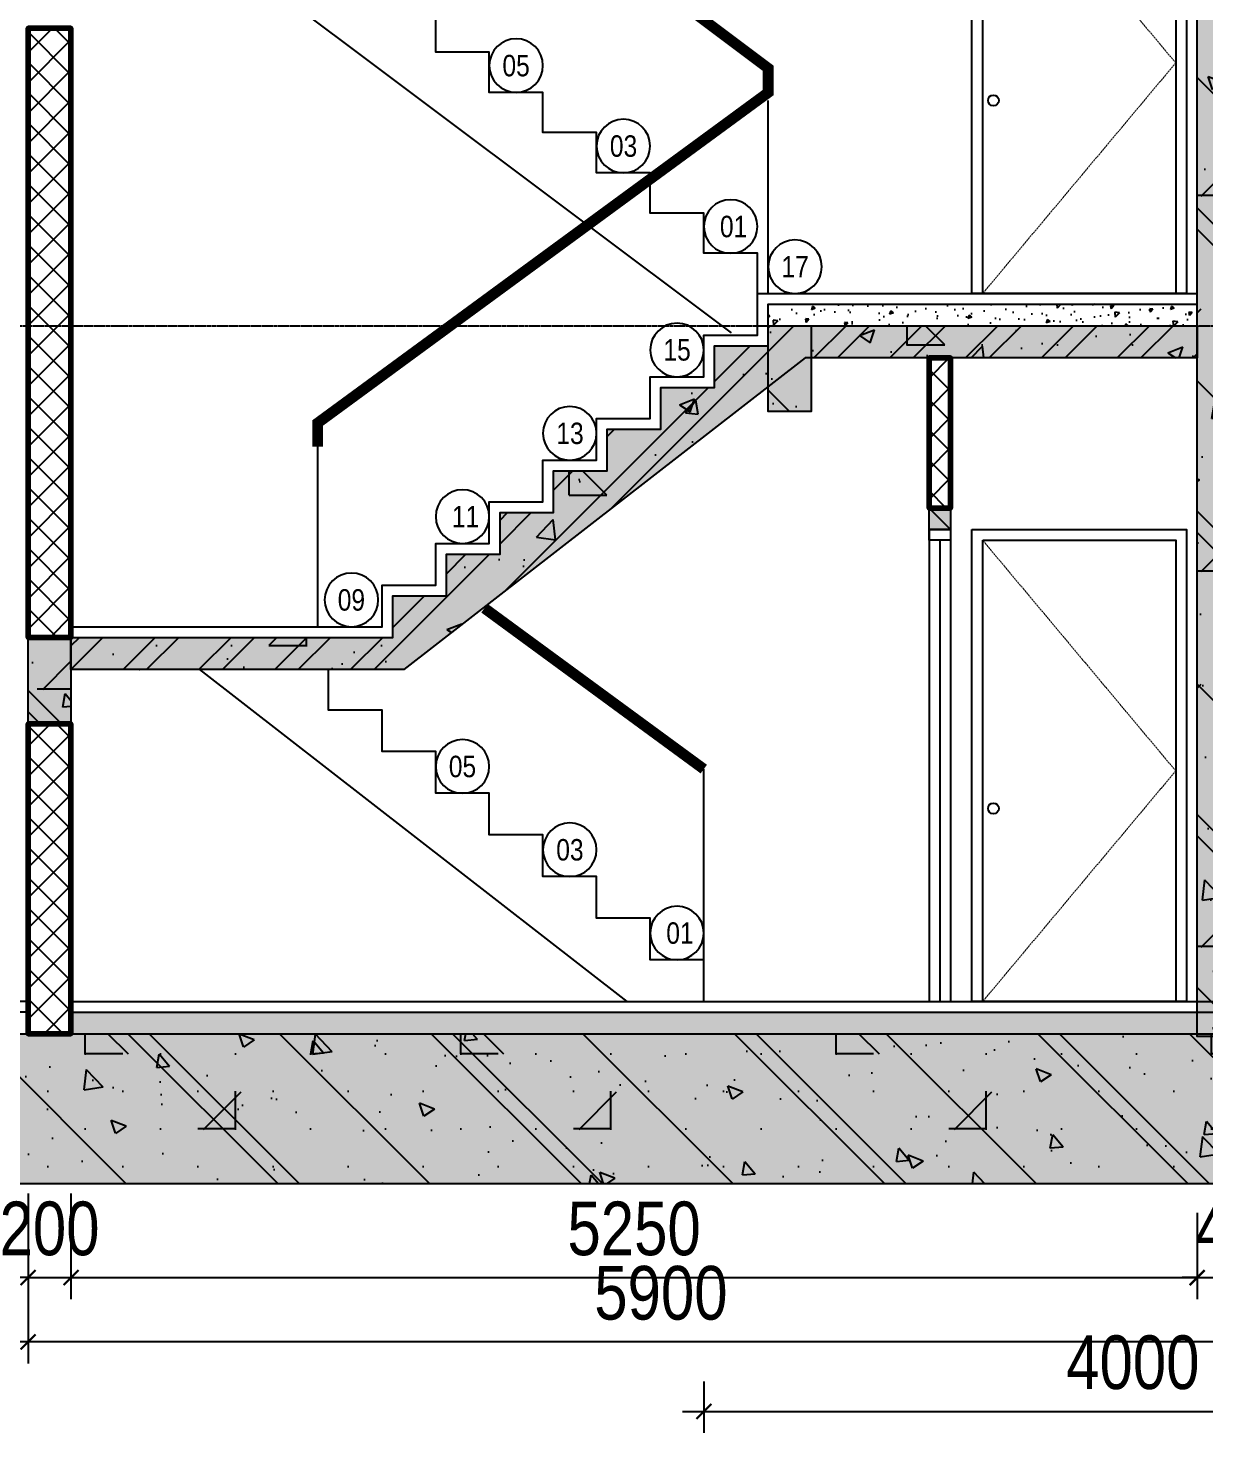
# Model space of a CAD drawing. Header units: millimetres. Extents: x 379264 to 1158416, y -283062 to 356890.
# Drawn here: x 709416 to 712159, y -65608 to -62334 of the extents above; entities that cross this region are included whole.
import ezdxf
from ezdxf.enums import TextEntityAlignment as Align

# ---------------------------------------------------------------- set-up
doc = ezdxf.new("R2010")
doc.units = ezdxf.units.MM
doc.linetypes.add('BLOCK A - CHI TIET THANG 2$0$Center101', pattern=[13, 10, -1, 1, -1])
doc.linetypes.add('BLOCK A - CHI TIET THANG 2$0$Hidden21', pattern=[3, 2, -1])
for name, color, linetype in [('11PM. DIM', 2, 'Continuous'), ('BLOCK A - CHI TIET THANG 2$0$Basement Grid Line', 250, 'BLOCK A - CHI TIET THANG 2$0$Center101'), ('BLOCK A - CHI TIET THANG 2$0$Concrete Hatch', 218, 'Continuous'), ('BLOCK A - CHI TIET THANG 2$0$Concrete Line', 6, 'Continuous'), ('BLOCK A - CHI TIET THANG 2$0$Concrete Solid', 216, 'Continuous'), ('BLOCK A - CHI TIET THANG 2$0$Cua di MB', 20, 'Continuous'), ('BLOCK A - CHI TIET THANG 2$0$Hatch vat lieu', 252, 'Continuous'), ('BLOCK A - CHI TIET THANG 2$0$Lat san', 5, 'Continuous'), ('BLOCK A - CHI TIET THANG 2$0$Net cat Tuong', 4, 'Continuous'), ('BLOCK A - CHI TIET THANG 2$0$Number Step', 94, 'Continuous'), ('BLOCK A - CHI TIET THANG 2$0$Wall Hatch', 134, 'Continuous')]:
    doc.layers.add(name, color=color, linetype=linetype)
for name, color, linetype, lineweight in [('BLOCK A - CHI TIET THANG 2$0$Basement CH', 252, 'BLOCK A - CHI TIET THANG 2$0$Hidden21', 9), ('BLOCK A - CHI TIET THANG 2$0$NET THAY', 2, 'Continuous', 25), ('BLOCK A - CHI TIET THANG 2$0$Wall Line', 4, 'Continuous', 70)]:
    doc.layers.add(name, color=color, linetype=linetype, lineweight=lineweight)
doc.styles.add('[PMDC2013]STYLE', font='arial.ttf', dxfattribs={"width": 0.8})
doc.styles.add('BLOCK A - CHI TIET THANG 2$0$VNI-HelveCB', font='VHELVCB_0.TTF')
doc.dimstyles.new('BLOCK A - CHI TIET THANG 1$0$Dim 50 (A1-A2)', dxfattribs={"dimscale": 50, "dimtxt": 2.5, "dimasz": 0.7, "dimexe": 1, "dimexo": 1, "dimgap": 1, "dimtad": 1, "dimdec": 0, "dimzin": 12, "dimdsep": 46, "dimtxsty": '[PMDC2013]STYLE', "dimblk": 'ARCHTICK', "dimcen": 0, "dimdle": 1, "dimclrd": 2, "dimclre": 2, "dimclrt": 4, "dimadec": 0, "dimazin": 0, "dimtfac": 1, "dimtdec": 0, "dimtix": 1, "dimtmove": 2, "dimatfit": 3, "dimldrblk": 'ARCHTICK', "dimfxl": 1, "dimtolj": 1, "dimtzin": 0, "dimarcsym": 0})

# ---------------------------------------------------------------- blocks, each defined once
blk = doc.blocks.new('*U1686')
at = {"layer": 'BLOCK A - CHI TIET THANG 2$0$Concrete Hatch'}
h = blk.add_hatch(dxfattribs=at)
h.set_pattern_fill('CONCRETE', color=256, scale=100, style=0, pattern_type=2)
h.set_pattern_definition([(45, (-300, 7199.999999999999), (-353.5533905932737, 353.5533905932738), []), (45, (-300, 7299.999999999999), (-707.1067811865474, 707.1067811865476), []), (49.99999999999999, (-300, 7199.999999999999), (717.2601826007534, -62.75213498259511), [75, -825]), (355, (-300, 7199.999999999999), (-138.751333613, 752.1921337000118), [60, -660]), (100.4514, (-240.22832, 7194.770660000001), (578.5093817140216, 689.4395420609536), [63.74019000000001, -701.142112]), (46.18420000000001, (-300, 7399.999999999999), (1067.241048625644, -165.5190143290181), [112.5, -1237.5]), (96.6356, (-211.063255, 7386.206692999999), (934.6627055487033, 974.1178709004417), [95.610288, -1051.713]), (351.1842, (-300, 7399.999999999999), (934.6619451336272, 974.1186009253246), [90, -990]), (21, (-200, 7349.999999999999), (596.9070521184617, -402.6188906653388), [75, -825]), (326.0000000000001, (-200, 7349.999999999999), (243.3153319215817, 725.150045046853), [60, -660]), (71.4514, (-150.257767, 7316.448393999998), (840.22262858149, 322.5304967099524), [63.74019000000001, -701.142112]), (37.50000000000001, (-300, 7199.999999999999), (12.15985531729067, 332.8938538313115), [0, -652, 0, -670, 0, -662.5]), (7.499999999999999, (-300, 7199.999999999999), (263.0695374421486, 394.4117118823602), [0, -382, 0, -637, 0, -252.5]), (327.5, (-523, 7199.999999999999), (533.8224361724091, -22.5548717343798), [0, -250, 0, -780, 0, -1035]), (317.5, (-623, 7199.999999999999), (583.1861693423863, 100.1049823323176), [0, -325, 0, -518, 0, -735]), (0, (50, 7549.999999999999), (0, 1750), [175, -1575]), (0, (575, 7899.999999999999), (0, 1750), [175, -1575]), (0, (225, 8600), (0, 1750), [175, -700, 175, -700]), (90, (50, 7549.999999999999), (-1750, 1.071565949253934e-13), [175, -1575]), (90, (225, 8600), (-1750, 1.071565949253934e-13), [175, -1575]), (90, (750, 7899.999999999999), (-1750, 1.071565949253934e-13), [175, -1575]), (90, (1100, 8425), (-1750, 1.071565949253934e-13), [175, -1575]), (135, (225, 7549.999999999999), (-1750.03271489421, 1.77635683940025e-13), [247.52, -2227.4]), (135, (400, 8600), (-1750.03271489421, 1.77635683940025e-13), [247.52, -2227.4]), (45, (575, 7899.999999999999), (1.77635683940025e-13, 1750.03271489421), [247.52, -494.97, 247.52, -1484.91]), (0, (-650, 7199.999999999999), (175, 175), [-350, 0])])
h.paths.add_polyline_path([(-350, 7299.999999999999), (-350, -49.99999999999989), (100, -50), (100, 7299.999999999999)])
at = {"layer": 'BLOCK A - CHI TIET THANG 2$0$Concrete Solid'}
blk.add_hatch(color=256, dxfattribs=at).paths.add_polyline_path([(-350, 7299.999999999999), (-350, -49.99999999999989), (100, -50), (100, 7299.999999999999)])
at = {"layer": 'BLOCK A - CHI TIET THANG 2$0$Concrete Line'}
blk.add_lwpolyline([(-350, 7299.999999999999), (-350, -49.99999999999989), (100, -50), (100, 7299.999999999999)], close=True, dxfattribs=at)
blk = doc.blocks.new('BLOCK A - CHI TIET THANG 2$0$Number Step')
at = {"color": 0, "linetype": 'ByBlock'}
blk.add_circle((0, 0), 2.5, dxfattribs=at)
at = {"color": 0, "linetype": 'ByBlock', "lineweight": -2, "style": 'BLOCK A - CHI TIET THANG 2$0$VNI-HelveCB'}
blk.add_attdef('TEXT', text='', height=2, dxfattribs=at).set_placement((0, 0), align=Align.MIDDLE)
blk = doc.blocks.new('*U1683')
at = {"layer": 'BLOCK A - CHI TIET THANG 2$0$Wall Hatch'}
h = blk.add_hatch(dxfattribs=at)
h.set_pattern_fill('LINE10', color=256, scale=100, angle=45, style=0, pattern_type=2)
h.set_pattern_definition([(45, (6150, -2495), (-70.71067811865474, 70.71067811865476), [])])
h.paths.add_polyline_path([(7.968774738391371e-13, -1445), (0, 0), (-200, -1.725144974295881e-14), (-199.9999999999992, -1445)])
at = {"layer": 'BLOCK A - CHI TIET THANG 2$0$Wall Line'}
blk.add_lwpolyline([(7.968774738391371e-13, -1445), (0, 0), (-200, -1.725144974295881e-14), (-199.9999999999992, -1445)], close=True, dxfattribs=at)
blk = doc.blocks.new('*U1679')
at = {"layer": 'BLOCK A - CHI TIET THANG 2$0$Concrete Hatch'}
h = blk.add_hatch(dxfattribs=at)
h.set_pattern_fill('CONCRETE', color=256, scale=100, style=0, pattern_type=2)
h.set_pattern_definition([(45, (-150, -349.9999999999998), (-353.5533905932737, 353.5533905932738), []), (45, (-150, -249.9999999999998), (-707.1067811865474, 707.1067811865476), []), (49.99999999999999, (-150, -349.9999999999998), (717.2601826007534, -62.75213498259511), [75, -825]), (355, (-150, -349.9999999999998), (-138.751333613, 752.1921337000118), [60, -660]), (100.4514, (-90.22832, -355.2293399999998), (578.5093817140216, 689.4395420609536), [63.74019000000001, -701.142112]), (46.18420000000001, (-150, -149.9999999999998), (1067.241048625644, -165.5190143290181), [112.5, -1237.5]), (96.6356, (-61.063255, -163.7933069999998), (934.6627055487033, 974.1178709004417), [95.610288, -1051.713]), (351.1842, (-150, -149.9999999999998), (934.6619451336272, 974.1186009253246), [90, -990]), (21, (-50, -199.9999999999998), (596.9070521184617, -402.6188906653388), [75, -825]), (326.0000000000001, (-50, -199.9999999999998), (243.3153319215817, 725.150045046853), [60, -660]), (71.4514, (-0.2577670000000012, -233.5516059999998), (840.22262858149, 322.5304967099524), [63.74019000000001, -701.142112]), (37.50000000000001, (-150, -349.9999999999998), (12.15985531729067, 332.8938538313115), [0, -652, 0, -670, 0, -662.5]), (7.499999999999999, (-150, -349.9999999999998), (263.0695374421486, 394.4117118823602), [0, -382, 0, -637, 0, -252.5]), (327.5, (-373, -349.9999999999998), (533.8224361724091, -22.5548717343798), [0, -250, 0, -780, 0, -1035]), (317.5, (-473, -349.9999999999998), (583.1861693423863, 100.1049823323176), [0, -325, 0, -518, 0, -735]), (0, (200, 1.70530256582424e-13), (0, 1750), [175, -1575]), (0, (725, 350.0000000000002), (0, 1750), [175, -1575]), (0, (375, 1050), (0, 1750), [175, -700, 175, -700]), (90, (200, 1.70530256582424e-13), (-1750, 1.071565949253934e-13), [175, -1575]), (90, (375, 1050), (-1750, 1.071565949253934e-13), [175, -1575]), (90, (900, 350.0000000000002), (-1750, 1.071565949253934e-13), [175, -1575]), (90, (1250, 875), (-1750, 1.071565949253934e-13), [175, -1575]), (135, (375, 1.70530256582424e-13), (-1750.03271489421, 1.77635683940025e-13), [247.52, -2227.4]), (135, (550, 1050), (-1750.03271489421, 1.77635683940025e-13), [247.52, -2227.4]), (45, (725, 350.0000000000002), (1.77635683940025e-13, 1750.03271489421), [247.52, -494.97, 247.52, -1484.91]), (0, (-500, -349.9999999999998), (175, 175), [-350, 0])])
h.paths.add_polyline_path([(-150, 50), (-150, -349.9999999999998), (50, -349.9999999999999), (50, 50)])
at = {"layer": 'BLOCK A - CHI TIET THANG 2$0$Concrete Solid'}
blk.add_hatch(color=256, dxfattribs=at).paths.add_polyline_path([(-150, 50), (-150, -349.9999999999998), (50, -349.9999999999999), (50, 50)])
at = {"layer": 'BLOCK A - CHI TIET THANG 2$0$Concrete Line'}
blk.add_lwpolyline([(-150, 50), (-150, -349.9999999999998), (50, -349.9999999999999), (50, 50)], close=True, dxfattribs=at)
blk = doc.blocks.new('BLOCK A - CHI TIET THANG 2$0$Concrete')
at = {"layer": 'BLOCK A - CHI TIET THANG 2$0$Concrete Hatch'}
h = blk.add_hatch(dxfattribs=at)
h.set_pattern_fill('CONCRETE', color=256, scale=100, style=0, pattern_type=2)
h.set_pattern_definition([(45, (-50, -49.99999999999989), (-353.5533905932737, 353.5533905932738), []), (45, (-50, 50.00000000000011), (-707.1067811865474, 707.1067811865476), []), (50, (-50, -49.99999999999989), (717.2601826007534, -62.75213498259511), [75, -825]), (355, (-50, -49.99999999999989), (-138.751333613, 752.1921337000118), [60, -660]), (100.4514, (9.771680000000003, -55.22933999999989), (578.5093817140216, 689.4395420609536), [63.74019000000001, -701.142112]), (46.18420000000001, (-50, 150.0000000000001), (1067.241048625644, -165.5190143290181), [112.5, -1237.5]), (96.6356, (38.936745, 136.2066930000001), (934.6627055487033, 974.1178709004417), [95.610288, -1051.713]), (351.1842, (-50, 150.0000000000001), (934.6619451336272, 974.1186009253246), [90, -990]), (21, (50, 100.0000000000001), (596.9070521184617, -402.6188906653388), [75, -825]), (326.0000000000001, (50, 100.0000000000001), (243.3153319215817, 725.150045046853), [60, -660]), (71.4514, (99.742233, 66.4483940000001), (840.22262858149, 322.5304967099524), [63.74019000000001, -701.142112]), (37.50000000000001, (-50, -49.99999999999989), (12.15985531729067, 332.8938538313115), [0, -652, 0, -670, 0, -662.5]), (7.499999999999999, (-50, -49.99999999999989), (263.0695374421486, 394.4117118823602), [0, -382, 0, -637, 0, -252.5]), (327.5, (-273, -49.99999999999989), (533.8224361724091, -22.5548717343798), [0, -250, 0, -780, 0, -1035]), (317.5, (-373, -49.99999999999989), (583.1861693423863, 100.1049823323176), [0, -325, 0, -518, 0, -735]), (0, (300, 300.0000000000001), (0, 1750), [175, -1575]), (0, (825, 650.0000000000001), (0, 1750), [175, -1575]), (0, (475, 1350), (0, 1750), [175, -700, 175, -700]), (90, (300, 300.0000000000001), (-1750, 1.071565949253934e-13), [175, -1575]), (90, (475, 1350), (-1750, 1.071565949253934e-13), [175, -1575]), (90, (1000, 650.0000000000001), (-1750, 1.071565949253934e-13), [175, -1575]), (90, (1350, 1175), (-1750, 1.071565949253934e-13), [175, -1575]), (135, (475, 300.0000000000001), (-1750.03271489421, 1.77635683940025e-13), [247.52, -2227.4]), (135, (650, 1350), (-1750.03271489421, 1.77635683940025e-13), [247.52, -2227.4]), (45, (825, 650.0000000000001), (1.77635683940025e-13, 1750.03271489421), [247.52, -494.97, 247.52, -1484.91]), (0, (-400, -49.99999999999989), (175, 175), [-350, 0])])
h.paths.add_polyline_path([(-50, 50), (-50, -49.99999999999989), (50, -50), (50, 50)])
at = {"layer": 'BLOCK A - CHI TIET THANG 2$0$Concrete Solid'}
blk.add_hatch(color=256, dxfattribs=at).paths.add_polyline_path([(-50, 50), (-50, -49.99999999999989), (50, -50), (50, 50)])
at = {"layer": 'BLOCK A - CHI TIET THANG 2$0$Concrete Line'}
blk.add_lwpolyline([(-50, 50), (-50, -49.99999999999989), (50, -50), (50, 50)], close=True, dxfattribs=at)
blk = doc.blocks.new('*U1677')
at = {"layer": 'BLOCK A - CHI TIET THANG 2$0$Wall Hatch'}
h = blk.add_hatch(dxfattribs=at)
h.set_pattern_fill('LINE10', color=256, scale=100, angle=45, style=0, pattern_type=2)
h.set_pattern_definition([(45, (6250, -1750.000000000001), (-70.71067811865474, 70.71067811865476), [])])
h.paths.add_polyline_path([(3.828679064695833e-13, -700), (0, 0), (-99.99999999999999, -1.725144974295881e-14), (-99.99999999999962, -700)])
at = {"layer": 'BLOCK A - CHI TIET THANG 2$0$Wall Line'}
blk.add_lwpolyline([(3.828679064695833e-13, -700), (0, 0), (-99.99999999999999, -1.725144974295881e-14), (-99.99999999999962, -700)], close=True, dxfattribs=at)
blk = doc.blocks.new('_ArchTick')
at = {"color": 0, "linetype": 'ByBlock', "const_width": 0.15}
blk.add_lwpolyline([(-0.5, -0.5), (0.5, 0.5)], dxfattribs=at)
blk = doc.blocks.new('*D1744')
at = {"layer": '11PM. DIM', "color": 2, "lineweight": -2, "transparency": 16777216}
for p, q in [((709416.2550891005, -65050.51255119033), (709416.2550891005, -65296.32994718266)), ((709516.2550891005, -65050.51255119033), (709516.2550891005, -65296.32994718266)), ((709416.2550891005, -65246.32994718266), (709381.2550891005, -65246.32994718266)), ((709416.2550891005, -65246.32994718266), (709516.2550891005, -65246.32994718266)), ((709516.2550891005, -65246.32994718266), (709551.2550891005, -65246.32994718266))]:
    blk.add_line(p, q, dxfattribs=at)
at = {"layer": 'Defpoints', "color": 0, "transparency": 16777216}
for p in [(709416.2550891005, -65000.51255119033), (709516.2550891005, -65000.51255119033), (709516.2550891005, -65246.32994718266)]:
    blk.add_point(p, dxfattribs=at)
at = {"layer": '11PM. DIM', "color": 2, "lineweight": -2, "transparency": 16777216, "xscale": 35, "yscale": 35, "zscale": 35}
blk.add_blockref('_ArchTick', (709416.2550891005, -65246.32994718266), dxfattribs=at)
at = {"layer": '11PM. DIM', "color": 2, "lineweight": -2, "transparency": 16777216, "xscale": 35, "yscale": 35, "zscale": 35, "rotation": 180}
blk.add_blockref('_ArchTick', (709516.2550891005, -65246.32994718266), dxfattribs=at)
at = {"layer": '11PM. DIM', "color": 4, "transparency": 16777216, "insert": (709466.2550891005, -65132.50832371745), "char_height": 125, "attachment_point": 5, "style": '[PMDC2013]STYLE'}
blk.add_mtext('\\A1;200', dxfattribs=at)
blk = doc.blocks.new('*D1745')
at = {"layer": '11PM. DIM', "color": 2, "lineweight": -2, "transparency": 16777216}
for p, q in [((709516.2550891005, -65050.51255119033), (709516.2550891005, -65296.32994718263)), ((712141.2550099074, -65095.6494134441), (712141.2550099074, -65296.32994718263)), ((709466.2550891005, -65246.32994718263), (712191.2550099074, -65246.32994718263))]:
    blk.add_line(p, q, dxfattribs=at)
at = {"layer": 'Defpoints', "color": 0, "transparency": 16777216}
for p in [(709516.2550891005, -65000.51255119033), (712141.2550099074, -65045.6494134441), (712141.2550099074, -65246.32994718263)]:
    blk.add_point(p, dxfattribs=at)
at = {"layer": '11PM. DIM', "color": 2, "lineweight": -2, "transparency": 16777216, "xscale": 35, "yscale": 35, "zscale": 35, "rotation": 180}
blk.add_blockref('_ArchTick', (709516.2550891005, -65246.32994718263), dxfattribs=at)
at = {"layer": '11PM. DIM', "color": 2, "lineweight": -2, "transparency": 16777216, "xscale": 35, "yscale": 35, "zscale": 35}
blk.add_blockref('_ArchTick', (712141.2550099074, -65246.32994718263), dxfattribs=at)
at = {"layer": '11PM. DIM', "color": 4, "transparency": 16777216, "insert": (710828.7550495039, -65132.50832371742), "char_height": 125, "attachment_point": 5, "style": '[PMDC2013]STYLE'}
blk.add_mtext('\\A1;5250', dxfattribs=at)
blk = doc.blocks.new('*D1746')
at = {"layer": '11PM. DIM', "color": 2, "lineweight": -2, "transparency": 16777216}
for p, q in [((712366.2550879961, -65050.51255119033), (712366.2550879961, -65296.32994718263)), ((712141.2550099074, -65095.6494134441), (712141.2550099074, -65296.32994718263)), ((712141.2550099074, -65246.32994718263), (712106.2550099074, -65246.32994718263)), ((712141.2550099074, -65246.32994718263), (712366.2550879961, -65246.32994718263)), ((712366.2550879961, -65246.32994718263), (712401.2550879961, -65246.32994718263))]:
    blk.add_line(p, q, dxfattribs=at)
at = {"layer": 'Defpoints', "color": 0, "transparency": 16777216}
for p in [(712366.2550879961, -65000.51255119033), (712141.2550099074, -65045.6494134441), (712366.2550879961, -65246.32994718263)]:
    blk.add_point(p, dxfattribs=at)
at = {"layer": '11PM. DIM', "color": 2, "lineweight": -2, "transparency": 16777216, "xscale": 35, "yscale": 35, "zscale": 35}
blk.add_blockref('_ArchTick', (712141.2550099074, -65246.32994718263), dxfattribs=at)
at = {"layer": '11PM. DIM', "color": 2, "lineweight": -2, "transparency": 16777216, "xscale": 35, "yscale": 35, "zscale": 35, "rotation": 180}
blk.add_blockref('_ArchTick', (712366.2550879961, -65246.32994718263), dxfattribs=at)
at = {"layer": '11PM. DIM', "color": 4, "transparency": 16777216, "insert": (712253.7550489518, -65132.50832371742), "char_height": 125, "attachment_point": 5, "style": '[PMDC2013]STYLE'}
blk.add_mtext('\\A1;450', dxfattribs=at)
blk = doc.blocks.new('*D1748')
at = {"layer": '11PM. DIM', "color": 2, "lineweight": -2, "transparency": 16777216}
for p, q in [((709416.2550891005, -65050.51255119033), (709416.2550891005, -65446.32994718263)), ((712366.2550879961, -65050.51255119033), (712366.2550879961, -65446.32994718263)), ((712416.2550879961, -65396.32994718263), (709366.2550891005, -65396.32994718263))]:
    blk.add_line(p, q, dxfattribs=at)
at = {"layer": 'Defpoints', "color": 0, "transparency": 16777216}
for p in [(709416.2550891005, -65000.51255119033), (712366.2550879961, -65000.51255119033), (709416.2550891005, -65396.32994718263)]:
    blk.add_point(p, dxfattribs=at)
at = {"layer": '11PM. DIM', "color": 2, "lineweight": -2, "transparency": 16777216, "xscale": 35, "yscale": 35, "zscale": 35, "rotation": 180}
blk.add_blockref('_ArchTick', (709416.2550891005, -65396.32994718263), dxfattribs=at)
at = {"layer": '11PM. DIM', "color": 2, "lineweight": -2, "transparency": 16777216, "xscale": 35, "yscale": 35, "zscale": 35}
blk.add_blockref('_ArchTick', (712366.2550879961, -65396.32994718263), dxfattribs=at)
at = {"layer": '11PM. DIM', "color": 4, "transparency": 16777216, "insert": (710891.2550885483, -65282.50832371742), "char_height": 125, "attachment_point": 5, "style": '[PMDC2013]STYLE'}
blk.add_mtext('\\A1;5900', dxfattribs=at)
blk = doc.blocks.new('*U1684')
at = {"layer": 'BLOCK A - CHI TIET THANG 2$0$Concrete Hatch'}
h = blk.add_hatch(dxfattribs=at)
h.set_pattern_fill('CONCRETE', color=256, scale=100, style=0, pattern_type=2)
h.set_pattern_definition([(45, (-7899.999999999999, -649.9999999999999), (-353.5533905932737, 353.5533905932738), []), (45, (-7899.999999999999, -549.9999999999999), (-707.1067811865474, 707.1067811865476), []), (49.99999999999999, (-7899.999999999999, -649.9999999999999), (717.2601826007534, -62.75213498259511), [75, -825]), (355, (-7899.999999999999, -649.9999999999999), (-138.751333613, 752.1921337000118), [60, -660]), (100.4514, (-7840.228319999999, -655.2293399999999), (578.5093817140216, 689.4395420609536), [63.74019000000001, -701.142112]), (46.18420000000001, (-7899.999999999999, -449.9999999999999), (1067.241048625644, -165.5190143290181), [112.5, -1237.5]), (96.6356, (-7811.063254999999, -463.7933069999999), (934.6627055487033, 974.1178709004417), [95.610288, -1051.713]), (351.1842, (-7899.999999999999, -449.9999999999999), (934.6619451336272, 974.1186009253246), [90, -990]), (21, (-7799.999999999999, -499.9999999999999), (596.9070521184617, -402.6188906653388), [75, -825]), (326.0000000000001, (-7799.999999999999, -499.9999999999999), (243.3153319215817, 725.150045046853), [60, -660]), (71.4514, (-7750.257766999999, -533.5516059999999), (840.22262858149, 322.5304967099524), [63.74019000000001, -701.142112]), (37.50000000000001, (-7899.999999999999, -649.9999999999999), (12.15985531729067, 332.8938538313115), [0, -652, 0, -670, 0, -662.5]), (7.499999999999999, (-7899.999999999999, -649.9999999999999), (263.0695374421486, 394.4117118823602), [0, -382, 0, -637, 0, -252.5]), (327.5, (-8122.999999999999, -649.9999999999999), (533.8224361724091, -22.5548717343798), [0, -250, 0, -780, 0, -1035]), (317.5, (-8223, -649.9999999999999), (583.1861693423863, 100.1049823323176), [0, -325, 0, -518, 0, -735]), (0, (-7549.999999999999, -299.9999999999999), (0, 1750), [175, -1575]), (0, (-7024.999999999999, 50.00000000000011), (0, 1750), [175, -1575]), (0, (-7374.999999999999, 750), (0, 1750), [175, -700, 175, -700]), (90, (-7549.999999999999, -299.9999999999999), (-1750, 1.071565949253934e-13), [175, -1575]), (90, (-7374.999999999999, 750), (-1750, 1.071565949253934e-13), [175, -1575]), (90, (-6849.999999999999, 50.00000000000011), (-1750, 1.071565949253934e-13), [175, -1575]), (90, (-6499.999999999999, 575), (-1750, 1.071565949253934e-13), [175, -1575]), (135, (-7374.999999999999, -299.9999999999999), (-1750.03271489421, 1.77635683940025e-13), [247.52, -2227.4]), (135, (-7199.999999999999, 750), (-1750.03271489421, 1.77635683940025e-13), [247.52, -2227.4]), (45, (-7024.999999999999, 50.00000000000011), (1.77635683940025e-13, 1750.03271489421), [247.52, -494.97, 247.52, -1484.91]), (0, (-8250, -649.9999999999999), (175, 175), [-350, 0])])
h.paths.add_polyline_path([(-7899.999999999999, 50), (-7899.999999999999, -649.9999999999999), (50, -650), (50, 50)])
at = {"layer": 'BLOCK A - CHI TIET THANG 2$0$Concrete Solid'}
blk.add_hatch(color=256, dxfattribs=at).paths.add_polyline_path([(-7899.999999999999, 50), (-7899.999999999999, -649.9999999999999), (50, -650), (50, 50)])
at = {"layer": 'BLOCK A - CHI TIET THANG 2$0$Concrete Line'}
blk.add_lwpolyline([(-7899.999999999999, 50), (-7899.999999999999, -649.9999999999999), (50, -650), (50, 50)], close=True, dxfattribs=at)
blk = doc.blocks.new('*U1685')
at = {"layer": 'BLOCK A - CHI TIET THANG 2$0$Wall Hatch'}
h = blk.add_hatch(dxfattribs=at)
h.set_pattern_fill('LINE10', color=256, scale=100, angle=45, style=0, pattern_type=2)
h.set_pattern_definition([(45, (6150.000000000001, -3890), (-70.71067811865474, 70.71067811865476), [])])
h.paths.add_polyline_path([(1.564263628460045e-12, -2840), (0, 0), (-200, -1.725144974295881e-14), (-199.9999999999984, -2840)])
at = {"layer": 'BLOCK A - CHI TIET THANG 2$0$Wall Line'}
blk.add_lwpolyline([(1.564263628460045e-12, -2840), (0, 0), (-200, -1.725144974295881e-14), (-199.9999999999984, -2840)], close=True, dxfattribs=at)
blk = doc.blocks.new('*D1755')
at = {"layer": '11PM. DIM', "color": 2, "lineweight": -2, "transparency": 16777216}
for p, q in [((710991.2550891005, -65488.23794757109), (710991.2550891005, -65608.23794757109)), ((712991.2550879961, -65488.23794757109), (712991.2550879961, -65608.23794757109)), ((710941.2550891005, -65558.23794757109), (713041.2550879961, -65558.23794757109))]:
    blk.add_line(p, q, dxfattribs=at)
at = {"layer": 'Defpoints', "color": 0, "transparency": 16777216}
for p in [(710991.2550891005, -65438.23794757109), (712991.2550879961, -65438.23794757109), (712991.2550879961, -65558.23794757109)]:
    blk.add_point(p, dxfattribs=at)
at = {"layer": '11PM. DIM', "color": 2, "lineweight": -2, "transparency": 16777216, "xscale": 35, "yscale": 35, "zscale": 35, "rotation": 180}
blk.add_blockref('_ArchTick', (710991.2550891005, -65558.23794757109), dxfattribs=at)
at = {"layer": '11PM. DIM', "color": 2, "lineweight": -2, "transparency": 16777216, "xscale": 35, "yscale": 35, "zscale": 35}
blk.add_blockref('_ArchTick', (712991.2550879961, -65558.23794757109), dxfattribs=at)
at = {"layer": '11PM. DIM', "color": 4, "transparency": 16777216, "insert": (711991.2550885483, -65444.41632410588), "char_height": 125, "attachment_point": 5, "style": '[PMDC2013]STYLE'}
blk.add_mtext('\\A1;4000', dxfattribs=at)

msp = doc.modelspace()

# ---------------------------------------------------------------- hatches: boundary and pattern name
at = {"layer": 'BLOCK A - CHI TIET THANG 2$0$Concrete Hatch'}
h = msp.add_hatch(dxfattribs=at)
h.set_pattern_fill('CONCRETE', color=256, scale=50, angle=89.99999999999997, style=0, pattern_type=2)
h.set_pattern_definition([(44.99999999999995, (700789.9085621877, -69373.17923717659), (-88.38834764831836, 88.38834764831853), []), (44.99999999999995, (700789.9085621877, -69318.17923717659), (-88.38834764831836, 88.38834764831853), []), (49.99999999999994, (700789.9085621877, -69373.17923717659), (358.6300913003766, -31.37606749129786), [37.49999999999994, -412.4999999999995]), (355, (700789.9085621877, -69373.17923717659), (-69.3756668064997, 376.096066850006), [30, -330]), (100.4513999999998, (700819.7944021877, -69375.79390717659), (289.2546908570112, 344.7197710304766), [31.87009499999998, -350.5710559999997]), (46.18419999999995, (700789.9085621877, -69273.17923717659), (533.6205243128221, -82.7595071645095), [56.24999999999999, -618.7499999999999]), (96.6356, (700834.3769346877, -69280.07589067658), (467.3313527743521, 487.0589354502205), [47.80514399999993, -525.856499999999]), (351.1841999999999, (700789.9085621877, -69273.17923717659), (467.330972566814, 487.0593004626619), [44.99999999999984, -494.9999999999987]), (20.99999999999997, (700839.9085621877, -69298.17923717659), (298.4535260592307, -201.3094453326697), [37.5, -412.5]), (326, (700839.9085621877, -69298.17923717659), (121.6576659607912, 362.5750225234264), [30, -330]), (71.45139999999996, (700864.7796786877, -69314.95504017659), (420.1113142907451, 161.2652483549758), [31.870095, -350.571056]), (37.49999999999996, (700789.9085621877, -69373.17923717659), (6.079927658645476, 166.4469269156558), [0, -326, 0, -335, 0, -331.25]), (7.499999999999937, (700789.9085621877, -69373.17923717659), (131.5347687210744, 197.20585594118), [0, -190.9999999999997, 0, -318.4999999999993, 0, -126.2499999999998]), (327.4999999999998, (700678.4085621877, -69373.17923717659), (266.9112180862045, -11.27743586719011), [0, -124.9999999999999, 0, -389.9999999999994, 0, -517.4999999999989]), (317.4999999999999, (700628.4085621877, -69373.17923717659), (291.5930846711932, 50.05249116615862), [0, -162.4999999999998, 0, -258.9999999999995, 0, -367.4999999999995]), (2.197154778051754e-15, (700964.9085621877, -69198.17923717659), (7.436019803162972e-13, 875), [87.5, -787.5]), (2.197154778051754e-15, (701227.4085621877, -69023.17923717659), (7.436019803162972e-13, 875), [87.5, -787.5]), (2.197154778051754e-15, (701052.4085621877, -68673.17923717659), (7.436019803162972e-13, 875), [87.5, -350, 87.5, -350]), (90, (700964.9085621877, -69198.17923717659), (-875, 7.971802777789938e-13), [87.5, -787.5]), (90, (701052.4085621877, -68673.17923717659), (-875, 7.971802777789938e-13), [87.5, -787.5]), (90, (701314.9085621877, -69023.17923717659), (-875, 7.971802777789938e-13), [87.5, -787.5]), (90, (701489.9085621877, -68760.67923717659), (-875, 7.971802777789938e-13), [87.5, -787.5]), (134.9999999999999, (701052.4085621877, -69198.17923717659), (-875.016357447105, 8.324337233492356e-13), [123.76, -1113.7]), (134.9999999999999, (701139.9085621877, -68673.17923717659), (-875.016357447105, 8.324337233492356e-13), [123.76, -1113.7]), (44.99999999999995, (701227.4085621877, -69023.17923717659), (7.436158813792232e-13, 875.0163574471051), [123.76, -247.485, 123.76, -742.455]), (2.197154778051754e-15, (700614.9085621877, -69373.17923717659), (87.50000000000009, 87.49999999999991), [-175, 0])])
h.paths.add_polyline_path([(712141.2550088807, -63102.90308819513), (711227.5618011616, -63102.90308819513), (710291.9539966176, -63829.37437601248), (709516.2550891005, -63829.37437601248), (709516.2550891005, -63754.37437601248), (710266.2550891003, -63754.37437601248), (710266.2550891003, -63657.31563993084), (710391.2550891003, -63657.31563993084), (710391.2550891003, -63560.25690384919), (710516.2550891003, -63560.25690384919), (710516.2550891003, -63463.19816776754), (710641.2550891003, -63463.19816776754), (710641.2550891003, -63366.13943168589), (710766.2550891003, -63366.13943168589), (710766.2550891003, -63269.08069560425), (710891.2550891003, -63269.08069560425), (710891.2550891003, -63172.02195952259), (711016.2550891003, -63172.02195952259), (711016.2550891003, -63074.96322344095), (711141.2550891003, -63074.96322344095), (711141.2550891003, -63027.90308819513), (712141.2550088807, -63027.90308819513)])
at = {"layer": 'BLOCK A - CHI TIET THANG 2$0$Concrete Solid'}
msp.add_hatch(color=256, dxfattribs=at).paths.add_polyline_path([(712141.2550088807, -63102.90308819513), (711227.5618011616, -63102.90308819513), (710291.9539966176, -63829.37437601248), (709516.2550891005, -63829.37437601248), (709516.2550891005, -63754.37437601248), (710266.2550891003, -63754.37437601248), (710266.2550891003, -63657.31563993084), (710391.2550891003, -63657.31563993084), (710391.2550891003, -63560.25690384919), (710516.2550891003, -63560.25690384919), (710516.2550891003, -63463.19816776754), (710641.2550891003, -63463.19816776754), (710641.2550891003, -63366.13943168589), (710766.2550891003, -63366.13943168589), (710766.2550891003, -63269.08069560425), (710891.2550891003, -63269.08069560425), (710891.2550891003, -63172.02195952259), (711016.2550891003, -63172.02195952259), (711016.2550891003, -63074.96322344095), (711141.2550891003, -63074.96322344095), (711141.2550891003, -63027.90308819513), (712141.2550088807, -63027.90308819513)])
at = {"layer": 'BLOCK A - CHI TIET THANG 2$0$Hatch vat lieu'}
h = msp.add_hatch(dxfattribs=at)
h.set_pattern_fill('AR-CONC', color=256, scale=0.5, angle=180)
h.set_pattern_definition([(229.9999999999999, (713323.113647873, -52950.98895859154), (-91.092334498002, 7.96954276945156), [9.524999999999954, -104.7749999999996]), (175, (713323.113647873, -52950.98895859154), (17.62171071248465, -95.52842261951757), [7.619999999999983, -83.82029208499974]), (280.4514446999994, (713315.522644373, -52950.32483184155), (-73.47062354517665, -87.55887595609754), [8.095004399999942, -89.04512229999953]), (226.1841999999999, (713323.113647873, -52976.38895859155), (-135.539520446065, 21.0211639663636), [14.28749999999997, -157.1624999999996]), (276.6355576099992, (713311.818697873, -52974.63720859154), (-118.7020670257515, -123.7130622988607), [12.14251156999993, -133.5678040799988]), (171.18415117, (713323.113647873, -52976.38895859155), (-118.7020670324885, -123.7130622927663), [11.42998353499997, -125.7298659599997]), (200.9999999999999, (713310.4136478731, -52970.03895859155), (-75.80719563456624, 51.13259909354382), [9.524999999999952, -104.7749999999996]), (146, (713310.4136478731, -52970.03895859155), (-30.90101417382355, -92.09398306115963), [7.619999999999999, -83.81999999999998]), (251.4514449999999, (713304.096381573, -52965.77790864155), (-106.7082096393581, -40.9613844429526), [8.09500439999994, -89.04496879999951]), (217.5, (713323.113647873, -52950.98895859154), (-1.544301625295916, -42.27751943657655), [0, -82.80399999999973, 0, -85.08999999999973, 0, -84.13749999999973]), (187.4999999999994, (713323.113647873, -52950.98895859154), (-33.40983125515288, -50.09028740905975), [0, -48.51399999999993, 0, -80.89899999999987, 0, -32.06749999999994]), (147.4999999999999, (713351.434647873, -52950.98895859154), (-67.7952975834357, 2.864371996336734), [0, -31.74999999999979, 0, -99.05999999999935, 0, -131.4449999999983]), (137.5, (713364.134647873, -52950.98895859154), (-74.06459069300902, -12.7132455166665), [0, -41.27499999999996, 0, -65.78599999999993, 0, -93.34499999999993])])
h.paths.add_polyline_path([(712141.2550088807, -63027.90308819512), (712141.2550088807, -62977.90308819509), (711141.2550891005, -62977.90308819507), (711141.2550891005, -63027.90308819512)])
h = msp.add_hatch(dxfattribs=at)
h.set_pattern_fill('AR-CONC', color=256, scale=0.5, angle=180)
h.set_pattern_definition([(229.9999999999999, (711698.113647873, -54600.98895859145), (-91.092334498002, 7.96954276945156), [9.524999999999952, -104.7749999999996]), (175, (711698.113647873, -54600.98895859145), (17.62171071248465, -95.52842261951757), [7.619999999999982, -83.82029208499972]), (280.4514446999994, (711690.522644373, -54600.32483184146), (-73.47062354517665, -87.55887595609754), [8.095004399999942, -89.04512229999953]), (226.1841999999999, (711698.113647873, -54626.38895859146), (-135.539520446065, 21.0211639663636), [14.28749999999997, -157.1624999999996]), (276.6355576099992, (711686.818697873, -54624.63720859145), (-118.7020670257515, -123.7130622988607), [12.14251156999993, -133.5678040799988]), (171.18415117, (711698.113647873, -54626.38895859146), (-118.7020670324885, -123.7130622927663), [11.42998353499997, -125.7298659599997]), (200.9999999999999, (711685.413647873, -54620.03895859145), (-75.80719563456624, 51.13259909354382), [9.524999999999952, -104.7749999999996]), (146, (711685.413647873, -54620.03895859145), (-30.90101417382355, -92.09398306115963), [7.619999999999999, -83.81999999999998]), (251.4514449999999, (711679.096381573, -54615.77790864145), (-106.7082096393581, -40.9613844429526), [8.09500439999994, -89.04496879999951]), (217.5, (711698.113647873, -54600.98895859145), (-1.544301625295916, -42.27751943657655), [0, -82.80399999999973, 0, -85.08999999999973, 0, -84.13749999999973]), (187.4999999999994, (711698.113647873, -54600.98895859145), (-33.40983125515288, -50.09028740905975), [0, -48.51399999999992, 0, -80.89899999999986, 0, -32.06749999999993]), (147.4999999999999, (711726.434647873, -54600.98895859145), (-67.7952975834357, 2.864371996336734), [0, -31.74999999999979, 0, -99.05999999999935, 0, -131.4449999999983]), (137.5, (711739.134647873, -54600.98895859145), (-74.06459069300902, -12.7132455166665), [0, -41.27499999999996, 0, -65.78599999999993, 0, -93.34499999999993])])
h.paths.add_polyline_path([(712141.2550088807, -64677.90308819502), (712141.2550088807, -64627.90308819499), (709516.2550891005, -64627.90308819497), (709516.2550891005, -64677.90308819502)])

# ---------------------------------------------------------------- linework, layer by layer
at = {"layer": 'BLOCK A - CHI TIET THANG 2$0$Basement CH'}
for points in [[(711641.2550115869, -61877.90308819506), (712091.2550076937, -62415.40308819506), (711641.2550115869, -62952.90308819506)], [(711641.2550115869, -63527.90308819506), (712091.2550076937, -64065.40308819506), (711641.2550115869, -64602.90308819506)]]:
    msp.add_lwpolyline(points, dxfattribs=at)
at = {"layer": 'BLOCK A - CHI TIET THANG 2$0$Basement Grid Line'}
for p, q in [((708999.9191879113, -63027.90308819512), (712885.5038598306, -63027.90308819513)), ((708999.9191879113, -64677.90308819512), (713016.2550908871, -64677.90308819513))]:
    msp.add_line(p, q, dxfattribs=at)
at = {"layer": 'BLOCK A - CHI TIET THANG 2$0$Concrete Line'}
msp.add_lwpolyline([(712141.2550088807, -63102.90308819513), (711227.5618011616, -63102.90308819513), (710291.9539966176, -63829.37437601248), (709516.2550891005, -63829.37437601248), (709516.2550891005, -63754.37437601248), (710266.2550891003, -63754.37437601248), (710266.2550891003, -63657.31563993084), (710391.2550891003, -63657.31563993084), (710391.2550891003, -63560.25690384919), (710516.2550891003, -63560.25690384919), (710516.2550891003, -63463.19816776754), (710641.2550891003, -63463.19816776754), (710641.2550891003, -63366.13943168589), (710766.2550891003, -63366.13943168589), (710766.2550891003, -63269.08069560425), (710891.2550891003, -63269.08069560425), (710891.2550891003, -63172.02195952259), (711016.2550891003, -63172.02195952259), (711016.2550891003, -63074.96322344095), (711141.2550891003, -63074.96322344095), (711141.2550891003, -63027.90308819513), (712141.2550088807, -63027.90308819513)], close=True, dxfattribs=at)
msp.add_lwpolyline([(709516.2550891005, -64627.90308819506), (714352.9240222499, -64627.90308819506)], dxfattribs=at)
at = {"layer": 'BLOCK A - CHI TIET THANG 2$0$Cua di MB'}
for p, q in [((711516.2550088807, -63502.90308819506), (711516.2550088807, -64602.90308819506)), ((711541.2550088807, -63527.90308819506), (711541.2550088807, -64602.90308819506)), ((711566.2550088807, -63527.90308819506), (711566.2550088807, -64602.90308819506))]:
    msp.add_line(p, q, dxfattribs=at)
for points in [[(711616.2550115869, -61852.90308819506), (712116.2550076937, -61852.90308819506), (712116.2550076937, -62952.90308819506), (711616.2550115869, -62952.90308819506)], [(711641.2550115869, -61877.90308819506), (712091.2550076937, -61877.90308819506), (712091.2550076937, -62952.90308819506), (711641.2550115869, -62952.90308819506)], [(711516.2550088807, -63502.90308819506), (711566.2550088807, -63502.90308819506), (711566.2550088807, -63527.90308819506), (711516.2550088807, -63527.90308819506)], [(711616.2550115869, -63502.90308819506), (712116.2550076937, -63502.90308819506), (712116.2550076937, -64602.90308819506), (711616.2550115869, -64602.90308819506)], [(711641.2550115869, -63527.90308819506), (712091.2550076937, -63527.90308819506), (712091.2550076937, -64602.90308819506), (711641.2550115869, -64602.90308819506)]]:
    msp.add_lwpolyline(points, close=True, dxfattribs=at)
for centre in [(711666.2550115869, -62502.90308819506), (711666.2550115869, -64152.90308819506)]:
    msp.add_circle(centre, 12.5, dxfattribs=at)
at = {"layer": 'BLOCK A - CHI TIET THANG 2$0$Hatch vat lieu', "const_width": 25}
for points in [[(710091.2550891005, -63309.56966741366), (710091.2550891005, -63254.56966719183), (711141.2550889178, -62484.56966758423), (711141.2550889178, -62427.90308814621), (710507.9217534887, -61952.90308781229)], [(710991.2550891005, -64061.23633408062), (710479.9388487843, -63686.27109118202)]]:
    msp.add_lwpolyline(points, dxfattribs=at)
at = {"layer": 'BLOCK A - CHI TIET THANG 2$0$Hatch vat lieu'}
for points in [[(711141.2550889178, -62952.90300074669), (711141.2550889178, -62502.90308819506)], [(710091.2550891005, -63729.37437601248), (710091.2550891005, -63309.56966741366)], [(710991.2550891003, -64511.23633408062), (710991.2550891005, -64061.23633203551)], [(709416.2550891005, -64602.90308819506), (709151.2334292891, -64602.90308819506)], [(709516.2550891005, -64602.90308819506), (712266.2550879961, -64602.90308819506)]]:
    msp.add_lwpolyline(points, dxfattribs=at)
at = {"layer": 'BLOCK A - CHI TIET THANG 2$0$Lat san'}
msp.add_lwpolyline([(709516.2550891005, -63729.37437601248), (710241.2550891003, -63729.37437601248), (710241.2550891003, -63632.31563993084), (710366.2550891003, -63632.31563993084), (710366.2550891003, -63535.25690384919), (710491.2550891003, -63535.25690384919), (710491.2550891003, -63438.19816776754), (710616.2550891003, -63438.19816776754), (710616.2550891003, -63341.13943168589), (710741.2550891003, -63341.13943168589), (710741.2550891003, -63244.08069560425), (710866.2550891003, -63244.08069560425), (710866.2550891003, -63147.02195952259), (710991.2550891003, -63147.02195952259), (710991.2550891003, -63049.96322344095), (711116.2550891003, -63049.96322344095), (711116.2550891003, -62952.90448735931), (712141.2550088807, -62952.90448735931)], dxfattribs=at)
at = {"layer": 'BLOCK A - CHI TIET THANG 2$0$Net cat Tuong'}
for points in [[(711141.2550891005, -63027.90308819513), (711141.2550891005, -62977.90308819506), (712141.2550088807, -62977.90308819506)], [(709416.2550891005, -64627.90308819506), (709151.2334292891, -64627.90308819506)]]:
    msp.add_lwpolyline(points, dxfattribs=at)
at = {"layer": 'BLOCK A - CHI TIET THANG 2$0$NET THAY'}
for points in [[(711116.2550889178, -62952.90300074669), (711116.2550889178, -62859.15308819507), (710991.2550889178, -62859.15308819507), (710991.2550889178, -62765.40308819507), (710866.2550889178, -62765.40308819507), (710866.2550889178, -62671.65308819507), (710741.2550889178, -62671.65308819507), (710741.2550889178, -62577.90308819507), (710616.2550889178, -62577.90308819505), (710616.2550889178, -62484.15308819505), (710491.2550889178, -62484.15308819505), (710491.2550889178, -62390.40308819505), (710366.2550889178, -62390.40308819505), (710366.2550889178, -62296.65308819506), (710241.2550889178, -62296.65308819506), (710241.2550889178, -62202.90308819506), (710174.5884196451, -62202.90308819506)], [(709941.2550889178, -62209.15308819505), (711055.1438612089, -63044.56966741338)], [(709815.5561815832, -63829.37437601248), (710811.7682993825, -64602.90308819506)], [(710991.2550891005, -64602.90300074729), (710991.2550891005, -64505.84426466565), (710866.2550891005, -64505.84426466565), (710866.2550891005, -64408.78552858401), (710741.2550891005, -64408.78552858401), (710741.2550891005, -64311.72679250235), (710616.2550891005, -64311.72679250235), (710616.2550891005, -64214.66805642071), (710491.2550891005, -64214.66805642071), (710491.2550891005, -64117.60932033906), (710366.2550891005, -64117.60932033906), (710366.2550891005, -64020.55058425742), (710241.2550891005, -64020.55058425742), (710241.2550891005, -63923.49184817576), (710116.2550891005, -63923.49184817576), (710116.2550891005, -63829.37437601248)]]:
    msp.add_lwpolyline(points, dxfattribs=at)

# ---------------------------------------------------------------- block references
at = {"xscale": -0.5, "yscale": 0.5, "zscale": 0.5}
for name, p in [('*U1686', (712191.2550088807, -64659.15308819507)), ('*U1679', (711166.2550891003, -63052.90308819513)), ('BLOCK A - CHI TIET THANG 2$0$Concrete', (711541.2550088807, -63477.90308819506)), ('*U1679', (709441.2550891005, -63779.37437601248)), ('*U1684', (709176.2334292891, -64702.9030881951))]:
    msp.add_blockref(name, p, dxfattribs=at)
at = {"layer": 'BLOCK A - CHI TIET THANG 2$0$Net cat Tuong', "rotation": 180}
for name, p, xscale, yscale, zscale in [('*U1685', (709416.2550891005, -63754.37437601248), 0.5000000000000003, 0.5000000000000003, 0.5000000000000003), ('*U1685', (709516.2550891005, -63754.37437601248), -0.5000000000000003, 0.5000000000000003, 0.5), ('*U1677', (711516.2550088807, -63452.90308819505), 0.5000000000000009, 0.5000000000000009, 0.5000000000000009), ('*U1677', (711566.2550088807, -63452.90308819505), -0.5000000000000003, 0.5000000000000003, 0.5), ('*U1683', (709416.2550891005, -64677.90308819503), 0.5000000000000021, 0.5000000000000021, 0.5000000000000021), ('*U1683', (709516.2550891005, -64677.90308819503), -0.5000000000000003, 0.5000000000000003, 0.5)]:
    msp.add_blockref(name, p, dxfattribs=dict(at, xscale=xscale, yscale=yscale, zscale=zscale))
at = {"layer": 'BLOCK A - CHI TIET THANG 2$0$Number Step'}
ref = msp.add_blockref('BLOCK A - CHI TIET THANG 2$0$Number Step', (710553.7550889178, -62421.65308819505), dxfattribs=dict(at, xscale=-25.00000000000008, yscale=25.00000000000008, zscale=25.00000000000008))
ref.add_attrib('TEXT', '05', dxfattribs={"layer": '0', "color": 0, "linetype": 'ByBlock', "lineweight": -2, "height": 50, "style": 'BLOCK A - CHI TIET THANG 2$0$VNI-HelveCB'}).set_placement((710553.7550889178, -62421.65308819506), align=Align.MIDDLE)
ref = msp.add_blockref('BLOCK A - CHI TIET THANG 2$0$Number Step', (710803.7550889178, -62609.15308819507), dxfattribs=dict(at, xscale=-25.00000000000008, yscale=25.00000000000008, zscale=25.00000000000008))
ref.add_attrib('TEXT', '03', dxfattribs={"layer": '0', "color": 0, "linetype": 'ByBlock', "lineweight": -2, "height": 50, "style": 'BLOCK A - CHI TIET THANG 2$0$VNI-HelveCB'}).set_placement((710804.1550889178, -62609.15308819507), align=Align.MIDDLE)
ref = msp.add_blockref('BLOCK A - CHI TIET THANG 2$0$Number Step', (711053.7550891005, -62796.65308819507), dxfattribs=dict(at, xscale=-25.00000000000008, yscale=25.00000000000008, zscale=25.00000000000008))
ref.add_attrib('TEXT', '01', dxfattribs={"layer": '0', "color": 0, "linetype": 'ByBlock', "lineweight": -2, "height": 50, "style": 'BLOCK A - CHI TIET THANG 2$0$VNI-HelveCB'}).set_placement((711060.6884224337, -62796.65308819507), align=Align.MIDDLE)
ref = msp.add_blockref('BLOCK A - CHI TIET THANG 2$0$Number Step', (711203.7550889178, -62890.40448735931), dxfattribs=dict(at, xscale=-25.00000000000008, yscale=25.00000000000008, zscale=25.00000000000008))
ref.add_attrib('TEXT', '17', dxfattribs={"layer": '0', "color": 0, "linetype": 'ByBlock', "lineweight": -2, "height": 50, "style": 'BLOCK A - CHI TIET THANG 2$0$VNI-HelveCB'}).set_placement((711204.0217555845, -62890.40448735931), align=Align.MIDDLE)
ref = msp.add_blockref('BLOCK A - CHI TIET THANG 2$0$Number Step', (710928.7550891003, -63084.52195952259), dxfattribs=dict(at, xscale=-25.00000000000008, yscale=25.00000000000008, zscale=25.00000000000008))
ref.add_attrib('TEXT', '15', dxfattribs={"layer": '0', "color": 0, "linetype": 'ByBlock', "lineweight": -2, "height": 50, "style": 'BLOCK A - CHI TIET THANG 2$0$VNI-HelveCB'}).set_placement((710929.021755767, -63084.52195952259), align=Align.MIDDLE)
ref = msp.add_blockref('BLOCK A - CHI TIET THANG 2$0$Number Step', (710678.7550891003, -63278.63943168589), dxfattribs=dict(at, xscale=-25.00000000000008, yscale=25.00000000000008, zscale=25.00000000000008))
ref.add_attrib('TEXT', '13', dxfattribs={"layer": '0', "color": 0, "linetype": 'ByBlock', "lineweight": -2, "height": 50, "style": 'BLOCK A - CHI TIET THANG 2$0$VNI-HelveCB'}).set_placement((710679.4217557671, -63278.63943168589), align=Align.MIDDLE)
ref = msp.add_blockref('BLOCK A - CHI TIET THANG 2$0$Number Step', (710428.7550891003, -63472.75690384919), dxfattribs=dict(at, xscale=-25.00000000000008, yscale=25.00000000000008, zscale=25.00000000000008))
ref.add_attrib('TEXT', '11', dxfattribs={"layer": '0', "color": 0, "linetype": 'ByBlock', "lineweight": -2, "height": 50, "style": 'BLOCK A - CHI TIET THANG 2$0$VNI-HelveCB'}).set_placement((710435.9550891004, -63472.75690384919), align=Align.MIDDLE)
ref = msp.add_blockref('BLOCK A - CHI TIET THANG 2$0$Number Step', (710169.9507348462, -63666.87437601248), dxfattribs=dict(at, xscale=-25.00000000000008, yscale=25.00000000000008, zscale=25.00000000000008))
ref.add_attrib('TEXT', '09', dxfattribs={"layer": '0', "color": 0, "linetype": 'ByBlock', "lineweight": -2, "height": 50, "style": 'BLOCK A - CHI TIET THANG 2$0$VNI-HelveCB'}).set_placement((710169.8174015129, -63666.87437601248), align=Align.MIDDLE)
ref = msp.add_blockref('BLOCK A - CHI TIET THANG 2$0$Number Step', (710428.7550891005, -64055.10932033906), dxfattribs=dict(at, xscale=-25.00000000000008, yscale=25.00000000000008, zscale=25.00000000000008))
ref.add_attrib('TEXT', '05', dxfattribs={"layer": '0', "color": 0, "linetype": 'ByBlock', "lineweight": -2, "height": 50, "style": 'BLOCK A - CHI TIET THANG 2$0$VNI-HelveCB'}).set_placement((710428.7550891005, -64055.10932033906), align=Align.MIDDLE)
ref = msp.add_blockref('BLOCK A - CHI TIET THANG 2$0$Number Step', (710678.7550891005, -64249.22679250235), dxfattribs=dict(at, xscale=-25.00000000000008, yscale=25.00000000000008, zscale=25.00000000000008))
ref.add_attrib('TEXT', '03', dxfattribs={"layer": '0', "color": 0, "linetype": 'ByBlock', "lineweight": -2, "height": 50, "style": 'BLOCK A - CHI TIET THANG 2$0$VNI-HelveCB'}).set_placement((710679.1550891004, -64249.22679250236), align=Align.MIDDLE)
ref = msp.add_blockref('BLOCK A - CHI TIET THANG 2$0$Number Step', (710928.7550891005, -64443.34426466565), dxfattribs=dict(at, xscale=-25.00000000000008, yscale=25.00000000000008, zscale=25.00000000000008))
ref.add_attrib('TEXT', '01', dxfattribs={"layer": '0', "color": 0, "linetype": 'ByBlock', "lineweight": -2, "height": 50, "style": 'BLOCK A - CHI TIET THANG 2$0$VNI-HelveCB'}).set_placement((710935.6884224337, -64443.34426466565), align=Align.MIDDLE)

# ---------------------------------------------------------------- dimensions: what is measured, and where the dimension line sits
at = {"layer": '11PM. DIM'}
for base, p1, p2, picture, middle in [((709516.2550891005, -65246.32994718266), (709416.2550891005, -65000.51255119033), (709516.2550891005, -65000.51255119033), '*D1744', (709466.2550891005, -65132.50832371745)), ((709416.2550891005, -65396.32994718263), (712366.2550879961, -65000.51255119033), (709416.2550891005, -65000.51255119033), '*D1748', (710891.2550885483, -65282.50832371742)), ((712141.2550099074, -65246.32994718263), (709516.2550891005, -65000.51255119033), (712141.2550099074, -65045.6494134441), '*D1745', (710828.7550495039, -65132.50832371742)), ((712366.2550879961, -65246.32994718263), (712141.2550099074, -65045.6494134441), (712366.2550879961, -65000.51255119033), '*D1746', (712253.7550489518, -65132.50832371742)), ((712991.2550879961, -65558.23794757109), (710991.2550891005, -65438.23794757109), (712991.2550879961, -65438.23794757109), '*D1755', (711991.2550885483, -65444.41632410588))]:
    dim = msp.add_linear_dim(base=base, p1=p1, p2=p2, dimstyle='BLOCK A - CHI TIET THANG 1$0$Dim 50 (A1-A2)', override={"dimlfac": 2}, dxfattribs=at)
    dim.commit()
    dim.dimension.update_dxf_attribs({"geometry": picture, "text_midpoint": middle})

doc.saveas('drawing.dxf')
